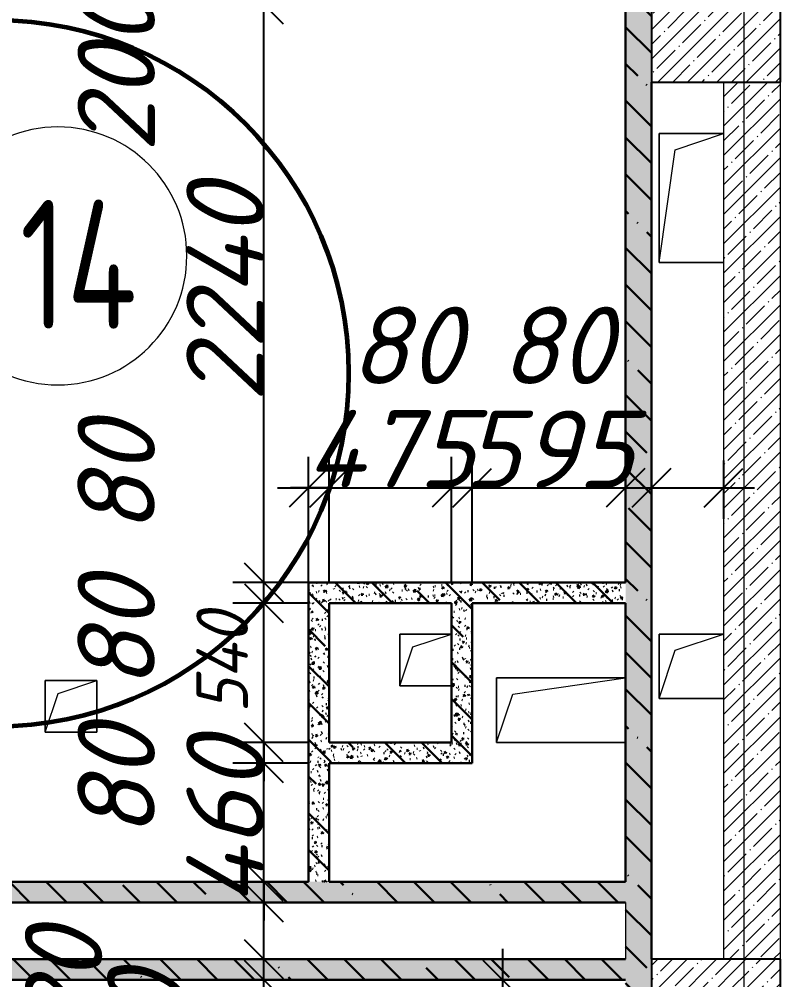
# Model space of a CAD drawing. Header units: millimetres. Extents: x 12986 to 523328, y -9759 to 30092.
# Drawn here: x 320846 to 323822, y 20354 to 24077 of the extents above; entities that cross this region are included whole.
import ezdxf

# ---------------------------------------------------------------- set-up
doc = ezdxf.new("R2010")
doc.units = ezdxf.units.MM
for name, color, linetype, lineweight in [('0) ПГП', 1, 'Continuous', 30), ('2) Расчет', 1, 'Continuous', 30), ('A-ANNO-DIMS', 7, 'Continuous', 9), ('A-AREA-IDEN', 7, 'Continuous', 9), ('A-FLOR', 7, 'Continuous', 9), ('A-GENM', 7, 'Continuous', 9), ('A-WALL-FNSH-4', 250, 'Continuous', 13), ('A-WALL-PATT-1', 7, 'Continuous', 5), ('S-COLS', 7, 'Continuous', 9), ('S-COLS-1', 7, 'Continuous', 5), ('S-COLS-2', 7, 'Continuous', 25), ('Оси-1', 7, 'Continuous', 20)]:
    doc.layers.add(name, color=color, linetype=linetype, lineweight=lineweight)
doc.layers.add('0)Допникки кружки', color=7, linetype='Continuous', plot=False)
doc.layers.add('A-WALL-3', color=7, linetype='Continuous', lineweight=5, true_color=0x000000)
doc.styles.add('ISOCPEUR_I_2', font='isocpeui.ttf', dxfattribs={"height": 300})
doc.styles.add('ISOCPEUR_I_3', font='isocpeui.ttf', dxfattribs={"width": 0.9, "height": 200})
doc.styles.add('СПДС', font='ГОСТ тип А.ttf', dxfattribs={"width": 0.9})
doc.dimstyles.new('ISO-2_0_0_9К_СРЕДНИЙ', dxfattribs={"dimscale": 304.8, "dimtxt": 199.196235, "dimasz": 0.492126, "dimexe": 0.393701, "dimexo": 0, "dimgap": 0, "dimtad": 1, "dimdec": 0, "dimzin": 0, "dimdsep": 46, "dimtxsty": 'ISOCPEUR_I_2', "dimblk1": 'OBLIQUE', "dimblk2": 'OBLIQUE', "dimsah": 1, "dimcen": 0.09, "dimdle": 0.393701, "dimazin": 0, "dimtfac": 1, "dimtdec": 4, "dimtix": 1, "dimtmove": 2, "dimatfit": 3, "dimfxl": 1, "dimtvp": 1, "dimtolj": 1, "dimtzin": 0, "dimarcsym": 2})
doc.dimstyles.new('ISO-2_0_0_9К_СРЕДНИЙ_1', dxfattribs={"dimscale": 304.8, "dimtxt": 199.196235, "dimasz": 0.492126, "dimexe": 0.393701, "dimexo": 0, "dimgap": 0, "dimtad": 1, "dimdec": 0, "dimzin": 0, "dimdsep": 46, "dimtxsty": 'ISOCPEUR_I_3', "dimblk1": 'OBLIQUE', "dimblk2": 'OBLIQUE', "dimsah": 1, "dimcen": 0.09, "dimdle": 0.393701, "dimazin": 0, "dimtfac": 1, "dimtdec": 4, "dimtix": 1, "dimtmove": 2, "dimatfit": 3, "dimfxl": 1, "dimtvp": 1, "dimtolj": 1, "dimtzin": 0, "dimarcsym": 2})
doc.dimstyles.new('ISO-2_0_0_9К_СРЕДНИЙ_2', dxfattribs={"dimscale": 304.8, "dimtxt": 199.196235, "dimasz": 0.492126, "dimexe": 0.393701, "dimexo": 0, "dimgap": 0, "dimtad": 1, "dimdec": 0, "dimzin": 0, "dimdsep": 46, "dimtxsty": 'ISOCPEUR_I_2', "dimblk1": 'OBLIQUE', "dimblk2": 'OBLIQUE', "dimsah": 1, "dimcen": 0.09, "dimdle": 0.393701, "dimazin": 0, "dimtfac": 1, "dimtdec": 4, "dimtix": 1, "dimtmove": 0, "dimatfit": 3, "dimfxl": 1, "dimtvp": 1, "dimtolj": 1, "dimtzin": 0, "dimarcsym": 2})
pattern_1 = [(50, (239096.85, -2765.93), (72.873764, -6.37607), [7.62, -83.82]), (355, (239096.85, -2765.93), (-14.09699, 76.422444), [6.096, -67.056]), (100.451, (239102.924, -2766.464), (58.776964, 70.04687), [6.476, -71.236]), (46.184, (239096.85, -2745.61), (108.43142, -16.81745), [11.43, -125.73]), (96.636, (239105.89, -2747.01), (94.961, 98.97089), [9.714, -106.854]), (351.184, (239096.85, -2745.61), (94.96227, 98.97018), [9.144, -100.584]), (21, (239107.01, -2750.69), (60.64565, -40.906537), [7.62, -83.82]), (326, (239107.01, -2750.69), (24.72083, 73.67493), [6.096, -67.056]), (71.451, (239112.065, -2754.1), (85.36689, 32.768737), [6.476, -71.236]), (37.5, (239096.85, -2765.933), (1.235525, 33.8224325), [3.353, -62.89, 3.353, -64.719, -67.31]), (37.5, (239096.85, -2765.933), (1.235525, 33.8224325), [-134.315, 3.353, -63.957]), (7.5, (239096.85, -2765.933), (26.728146, 40.07255), [3.353, -35.458, 3.353, -61.366, -25.654]), (7.5, (239096.85, -2765.933), (26.728146, 40.07255), [-103.53, 3.353, -22.301]), (327.5, (239074.194, -2765.933), (54.2363175, -2.292117), [3.353, -22.047, 3.353, -75.895, -105.156]), (327.5, (239074.194, -2765.933), (54.2363175, -2.292117), [-104.648, 3.353, -101.803]), (317.5, (239064.034, -2765.933), (59.25158, 10.17014), [3.353, -29.667, 3.353, -49.276, -74.676]), (317.5, (239064.034, -2765.933), (59.25158, 10.17014), [-85.649, 3.353, -71.323])]
pattern_2 = [(135, (239096.85, -2765.93), (-142.5612, -142.5612), []), (135, (239239.41, -2765.93), (-142.5612, -142.5612), [252.016, -50.403, 3.353, -47.05])]

# ---------------------------------------------------------------- blocks, each defined once
blk = doc.blocks.new('Колонна_Несущая_Прямоугольное сечение - 500х500-V14-АР1_1_Кладочный план 2 этажа')
at = {"layer": 'S-COLS-1'}
h = blk.add_hatch(dxfattribs=at)
h.set_pattern_fill('FP_19', color=256, style=0, pattern_type=2)
h.set_pattern_definition([(45, (-84450, -26850), (-57.02463, 57.02463), []), (45, (-84392.975, -26850), (-57.02463, 57.02463), [100.806, -20.161, 3.353, -16.808])])
h.paths.add_polyline_path([(-250, -250), (250, -250), (250, 250), (-250, 250), (-250, 23.2)], flags=0)
at = {"layer": 'S-COLS-2'}
for p, q in [((250, 250), (-250, 250)), ((-250, 250), (-250, -250)), ((250, -250), (250, 250)), ((-250, -250), (250, -250))]:
    blk.add_line(p, q, dxfattribs=at)
blk = doc.blocks.new('Колонна_Несущая_Прямоугольное сечение - 500х500-V15-АР1_1_Кладочный план 2 этажа')
at = {"layer": 'S-COLS-1'}
h = blk.add_hatch(dxfattribs=at)
h.set_pattern_fill('FP_20', color=256, style=0, pattern_type=2)
h.set_pattern_definition([(45, (-84450, -22950), (-57.02463, 57.02463), []), (45, (-84392.975, -22950), (-57.02463, 57.02463), [100.806, -20.161, 3.353, -16.808])])
h.paths.add_polyline_path([(-250, -250), (250, -250), (250, 250), (-250, 250)], flags=0)
at = {"layer": 'S-COLS-2'}
for p, q in [((250, 250), (-250, 250)), ((-250, 250), (-250, -250)), ((250, -250), (250, 250)), ((-250, -250), (250, -250))]:
    blk.add_line(p, q, dxfattribs=at)
blk = doc.blocks.new('AR_Отверстие прямоугольное _в плите_ - AR_Отверстие прямоугольное _в плите_-V68-АР1_1_Кладочный план 2 этажа')
at = {"layer": 'A-GENM'}
for p, q in [((125, 250), (-125, 250)), ((-125, 250), (-125, -250)), ((-62.5, 187.5), (125, 250)), ((-125, -250), (-62.5, 187.5)), ((-125, -250), (125, -250))]:
    blk.add_line(p, q, dxfattribs=at)
blk = doc.blocks.new('AR_Отверстие прямоугольное _в плите_ - AR_Отверстие прямоугольное _в плите_-V48-АР1_1_Кладочный план 2 этажа')
at = {"layer": 'A-GENM'}
for p, q in [((250, 125), (-250, 125)), ((-250, 125), (-250, -125)), ((-187.5, 62.5), (250, 125)), ((-250, -125), (-187.5, 62.5)), ((-250, -125), (250, -125))]:
    blk.add_line(p, q, dxfattribs=at)
blk = doc.blocks.new('AR_Отверстие прямоугольное _в плите_ - AR_Отверстие прямоугольное _в плите_-V64-АР1_1_Кладочный план 2 этажа')
at = {"layer": 'A-GENM'}
for p, q in [((100, 100), (-100, 100)), ((-100, 100), (-100, -100)), ((-50, 50), (100, 100)), ((-100, -100), (-50, 50)), ((-100, -100), (100, -100))]:
    blk.add_line(p, q, dxfattribs=at)
blk = doc.blocks.new('AR_Отверстие прямоугольное _в плите_ - AR_Отверстие прямоугольное _в плите_-V69-АР1_1_Кладочный план 2 этажа')
at = {"layer": 'A-GENM'}
for p, q in [((125, 125), (-125, 125)), ((-125, 125), (-125, -125)), ((-62.5, 62.5), (125, 125)), ((-125, -125), (-62.5, 62.5)), ((-125, -125), (125, -125))]:
    blk.add_line(p, q, dxfattribs=at)
blk = doc.blocks.new('AR_Отверстие прямоугольное _в плите_ - AR_Отверстие прямоугольное _в плите_-V57-АР1_1_Кладочный план 2 этажа')
at = {"layer": 'A-GENM'}
for p, q in [((100, 100), (-100, 100)), ((-100, 100), (-100, -100)), ((-50, 50), (100, 100)), ((100, -100), (100, 100)), ((-100, -100), (-50, 50)), ((-100, -100), (100, -100))]:
    blk.add_line(p, q, dxfattribs=at)
blk = doc.blocks.new('_Oblique')
at = {"color": 0, "linetype": 'ByBlock', "lineweight": -2}
blk.add_line((-0.5, -0.5), (0.5, 0.5), dxfattribs=at)
blk = doc.blocks.new('*D2346')
at = {"layer": 'A-ANNO-DIMS', "color": 0, "lineweight": -2, "transparency": 16777216}
for p, q in [((321793.8, 15914.1), (321793.8, 20474.1)), ((321687.8, 20354.1), (321913.8, 20354.1)), ((321687.8, 16034.1), (321913.8, 16034.1))]:
    blk.add_line(p, q, dxfattribs=at)
at = {"layer": 'Defpoints', "color": 0, "transparency": 16777216}
for p in [(321687.8, 20354.1), (321793.8, 20354.1), (321687.8, 16034.1)]:
    blk.add_point(p, dxfattribs=at)
at = {"layer": 'A-ANNO-DIMS', "color": 0, "lineweight": -2, "transparency": 16777216, "xscale": 150, "yscale": 150, "zscale": 150}
for p, rotation in [((321793.8, 20354.1), 90), ((321793.8, 16034.1), 270)]:
    blk.add_blockref('_Oblique', p, dxfattribs=dict(at, rotation=rotation))
at = {"layer": 'A-ANNO-DIMS', "color": 0, "transparency": 16777216, "insert": (321643.8, 18194.1), "char_height": 300, "width": 625.17, "attachment_point": 5, "rotation": 90, "style": 'ISOCPEUR_I_2'}
blk.add_mtext('\\A1;4320', dxfattribs=at)
blk = doc.blocks.new('*D2347')
at = {"layer": 'A-ANNO-DIMS', "color": 0, "lineweight": -2, "transparency": 16777216}
for p, q in [((321793.8, 20234.1), (321793.8, 20554.1)), ((321687.8, 20434.1), (321913.8, 20434.1)), ((321687.8, 20354.1), (321913.8, 20354.1))]:
    blk.add_line(p, q, dxfattribs=at)
at = {"layer": 'Defpoints', "color": 0, "transparency": 16777216}
for p in [(321687.8, 20434.1), (321793.8, 20434.1), (321687.8, 20354.1)]:
    blk.add_point(p, dxfattribs=at)
at = {"layer": 'A-ANNO-DIMS', "color": 0, "lineweight": -2, "transparency": 16777216, "xscale": 150, "yscale": 150, "zscale": 150}
for p, rotation in [((321793.8, 20434.1), 90), ((321793.8, 20354.1), 270)]:
    blk.add_blockref('_Oblique', p, dxfattribs=dict(at, rotation=rotation))
at = {"layer": 'A-ANNO-DIMS', "color": 0, "transparency": 16777216, "insert": (321185.9, 19951.1), "char_height": 300, "width": 303.391, "attachment_point": 1, "rotation": 90, "line_spacing_factor": 1.149209, "style": 'ISOCPEUR_I_2'}
blk.add_mtext('\\A1;80', dxfattribs=at)
blk = doc.blocks.new('*D2348')
at = {"layer": 'A-ANNO-DIMS', "color": 0, "lineweight": -2, "transparency": 16777216}
for p, q in [((321793.8, 20314.1), (321793.8, 20774.1)), ((321687.8, 20654.1), (321913.8, 20654.1)), ((321687.8, 20434.1), (321913.8, 20434.1))]:
    blk.add_line(p, q, dxfattribs=at)
at = {"layer": 'Defpoints', "color": 0, "transparency": 16777216}
for p in [(321687.8, 20654.1), (321793.8, 20654.1), (321687.8, 20434.1)]:
    blk.add_point(p, dxfattribs=at)
at = {"layer": 'A-ANNO-DIMS', "color": 0, "lineweight": -2, "transparency": 16777216, "xscale": 150, "yscale": 150, "zscale": 150}
for p, rotation in [((321793.8, 20654.1), 90), ((321793.8, 20434.1), 270)]:
    blk.add_blockref('_Oblique', p, dxfattribs=dict(at, rotation=rotation))
at = {"layer": 'A-ANNO-DIMS', "color": 0, "transparency": 16777216, "insert": (320867.4, 19933.2), "char_height": 300, "width": 455.087, "attachment_point": 1, "rotation": 90, "line_spacing_factor": 1.149209, "style": 'ISOCPEUR_I_2'}
blk.add_mtext('\\A1;220', dxfattribs=at)
blk = doc.blocks.new('*D2349')
at = {"layer": 'A-ANNO-DIMS', "color": 0, "lineweight": -2, "transparency": 16777216}
for p, q in [((321793.8, 20534.1), (321793.8, 20854.1)), ((321687.8, 20734.1), (321913.8, 20734.1)), ((321687.8, 20654.1), (321913.8, 20654.1))]:
    blk.add_line(p, q, dxfattribs=at)
at = {"layer": 'Defpoints', "color": 0, "transparency": 16777216}
for p in [(321687.8, 20734.1), (321793.8, 20734.1), (321687.8, 20654.1)]:
    blk.add_point(p, dxfattribs=at)
at = {"layer": 'A-ANNO-DIMS', "color": 0, "lineweight": -2, "transparency": 16777216, "xscale": 150, "yscale": 150, "zscale": 150}
for p, rotation in [((321793.8, 20734.1), 90), ((321793.8, 20654.1), 270)]:
    blk.add_blockref('_Oblique', p, dxfattribs=dict(at, rotation=rotation))
at = {"layer": 'A-ANNO-DIMS', "color": 0, "transparency": 16777216, "insert": (321071.7, 20903.6), "char_height": 300, "width": 303.391, "attachment_point": 1, "rotation": 90, "line_spacing_factor": 1.149209, "style": 'ISOCPEUR_I_2'}
blk.add_mtext('\\A1;80', dxfattribs=at)
blk = doc.blocks.new('*D2350')
at = {"layer": 'A-ANNO-DIMS', "color": 0, "lineweight": -2, "transparency": 16777216}
for p, q in [((321793.8, 21194.1), (321793.8, 21344.1)), ((321965.7, 21194.1), (321673.8, 21194.1)), ((321793.8, 20734.1), (321793.8, 21194.1)), ((321687.8, 20734.1), (321913.8, 20734.1)), ((321793.8, 20734.1), (321793.8, 20584.1))]:
    blk.add_line(p, q, dxfattribs=at)
at = {"layer": 'Defpoints', "color": 0, "transparency": 16777216}
for p in [(321793.8, 21194.1), (321965.7, 21194.1), (321687.8, 20734.1)]:
    blk.add_point(p, dxfattribs=at)
at = {"layer": 'A-ANNO-DIMS', "color": 0, "lineweight": -2, "transparency": 16777216, "xscale": 150, "yscale": 150, "zscale": 150}
for p, rotation in [((321793.8, 21194.1), 270), ((321793.8, 20734.1), 90)]:
    blk.add_blockref('_Oblique', p, dxfattribs=dict(at, rotation=rotation))
at = {"layer": 'A-ANNO-DIMS', "color": 0, "transparency": 16777216, "insert": (321643.8, 20964.1), "char_height": 300, "width": 473.474, "attachment_point": 5, "rotation": 90, "style": 'ISOCPEUR_I_2'}
blk.add_mtext('\\A1;460', dxfattribs=at)
blk = doc.blocks.new('*D2351')
at = {"layer": 'A-ANNO-DIMS', "color": 0, "lineweight": -2, "transparency": 16777216}
for p, q in [((321793.8, 21074.1), (321793.8, 21394.1)), ((321963.8, 21274.1), (321673.8, 21274.1)), ((321963.8, 21194.1), (321673.8, 21194.1))]:
    blk.add_line(p, q, dxfattribs=at)
at = {"layer": 'Defpoints', "color": 0, "transparency": 16777216}
for p in [(321793.8, 21274.1), (321963.8, 21274.1), (321963.8, 21194.1)]:
    blk.add_point(p, dxfattribs=at)
at = {"layer": 'A-ANNO-DIMS', "color": 0, "lineweight": -2, "transparency": 16777216, "xscale": 150, "yscale": 150, "zscale": 150}
for p, rotation in [((321793.8, 21274.1), 90), ((321793.8, 21194.1), 270)]:
    blk.add_blockref('_Oblique', p, dxfattribs=dict(at, rotation=rotation))
at = {"layer": 'A-ANNO-DIMS', "color": 0, "transparency": 16777216, "insert": (321071.7, 21478.9), "char_height": 300, "width": 303.391, "attachment_point": 1, "rotation": 90, "line_spacing_factor": 1.149209, "style": 'ISOCPEUR_I_2'}
blk.add_mtext('\\A1;80', dxfattribs=at)
blk = doc.blocks.new('*D2352')
at = {"layer": 'A-ANNO-DIMS', "color": 0, "lineweight": -2, "transparency": 16777216}
for p, q in [((321793.8, 21814.1), (321793.8, 21964.1)), ((321966.9, 21814.1), (321673.8, 21814.1)), ((321793.8, 21274.1), (321793.8, 21814.1)), ((321963.8, 21274.1), (321673.8, 21274.1)), ((321793.8, 21274.1), (321793.8, 21124.1))]:
    blk.add_line(p, q, dxfattribs=at)
at = {"layer": 'Defpoints', "color": 0, "transparency": 16777216}
for p in [(321793.8, 21814.1), (321966.9, 21814.1), (321963.8, 21274.1)]:
    blk.add_point(p, dxfattribs=at)
at = {"layer": 'A-ANNO-DIMS', "color": 0, "lineweight": -2, "transparency": 16777216, "xscale": 150, "yscale": 150, "zscale": 150}
for p, rotation in [((321793.8, 21814.1), 270), ((321793.8, 21274.1), 90)]:
    blk.add_blockref('_Oblique', p, dxfattribs=dict(at, rotation=rotation))
at = {"layer": 'A-ANNO-DIMS', "color": 0, "transparency": 16777216, "insert": (321532.5, 21388.3), "char_height": 200, "width": 473.474, "attachment_point": 1, "rotation": 90, "line_spacing_factor": 1.149209, "style": 'ISOCPEUR_I_3'}
blk.add_mtext('\\A1;540', dxfattribs=at)
blk = doc.blocks.new('*D2353')
at = {"layer": 'A-ANNO-DIMS', "color": 0, "lineweight": -2, "transparency": 16777216}
for p, q in [((321793.8, 21694.1), (321793.8, 22014.1)), ((321966.9, 21894.1), (321673.8, 21894.1)), ((321966.9, 21814.1), (321673.8, 21814.1))]:
    blk.add_line(p, q, dxfattribs=at)
at = {"layer": 'Defpoints', "color": 0, "transparency": 16777216}
for p in [(321793.8, 21894.1), (321966.9, 21894.1), (321966.9, 21814.1)]:
    blk.add_point(p, dxfattribs=at)
at = {"layer": 'A-ANNO-DIMS', "color": 0, "lineweight": -2, "transparency": 16777216, "xscale": 150, "yscale": 150, "zscale": 150}
for p, rotation in [((321793.8, 21894.1), 90), ((321793.8, 21814.1), 270)]:
    blk.add_blockref('_Oblique', p, dxfattribs=dict(at, rotation=rotation))
at = {"layer": 'A-ANNO-DIMS', "color": 0, "transparency": 16777216, "insert": (321071.7, 22081.3), "char_height": 300, "width": 303.391, "attachment_point": 1, "rotation": 90, "line_spacing_factor": 1.149209, "style": 'ISOCPEUR_I_2'}
blk.add_mtext('\\A1;80', dxfattribs=at)
blk = doc.blocks.new('*D2354')
at = {"layer": 'A-ANNO-DIMS', "color": 0, "lineweight": -2, "transparency": 16777216}
for p, q in [((321793.8, 21774.1), (321793.8, 24254.1)), ((321687.8, 24134.1), (321913.8, 24134.1)), ((321966.9, 21894.1), (321673.8, 21894.1))]:
    blk.add_line(p, q, dxfattribs=at)
at = {"layer": 'Defpoints', "color": 0, "transparency": 16777216}
for p in [(321687.8, 24134.1), (321793.8, 24134.1), (321966.9, 21894.1)]:
    blk.add_point(p, dxfattribs=at)
at = {"layer": 'A-ANNO-DIMS', "color": 0, "lineweight": -2, "transparency": 16777216, "xscale": 150, "yscale": 150, "zscale": 150}
for p, rotation in [((321793.8, 24134.1), 90), ((321793.8, 21894.1), 270)]:
    blk.add_blockref('_Oblique', p, dxfattribs=dict(at, rotation=rotation))
at = {"layer": 'A-ANNO-DIMS', "color": 0, "transparency": 16777216, "insert": (321643.8, 23014.1), "char_height": 300, "width": 625.17, "attachment_point": 5, "rotation": 90, "style": 'ISOCPEUR_I_2'}
blk.add_mtext('\\A1;2240', dxfattribs=at)
blk = doc.blocks.new('*D2355')
at = {"layer": 'A-ANNO-DIMS', "color": 0, "lineweight": -2, "transparency": 16777216}
for p, q in [((321793.8, 24014.1), (321793.8, 24454.1)), ((321687.8, 24334.1), (321913.8, 24334.1)), ((321687.8, 24134.1), (321913.8, 24134.1))]:
    blk.add_line(p, q, dxfattribs=at)
at = {"layer": 'Defpoints', "color": 0, "transparency": 16777216}
for p in [(321687.8, 24334.1), (321793.8, 24334.1), (321687.8, 24134.1)]:
    blk.add_point(p, dxfattribs=at)
at = {"layer": 'A-ANNO-DIMS', "color": 0, "lineweight": -2, "transparency": 16777216, "xscale": 150, "yscale": 150, "zscale": 150}
for p, rotation in [((321793.8, 24334.1), 90), ((321793.8, 24134.1), 270)]:
    blk.add_blockref('_Oblique', p, dxfattribs=dict(at, rotation=rotation))
at = {"layer": 'A-ANNO-DIMS', "color": 0, "transparency": 16777216, "insert": (321071.7, 23560.6), "char_height": 300, "width": 455.087, "attachment_point": 1, "rotation": 90, "line_spacing_factor": 1.149209, "style": 'ISOCPEUR_I_2'}
blk.add_mtext('\\A1;200', dxfattribs=at)
blk = doc.blocks.new('*D2356')
at = {"layer": 'A-ANNO-DIMS', "color": 0, "lineweight": -2, "transparency": 16777216}
for p, q in [((321966.9, 21896.1), (321966.9, 22380.6)), ((322046.9, 21896.1), (322046.9, 22380.6)), ((321846.9, 22260.6), (322166.9, 22260.6))]:
    blk.add_line(p, q, dxfattribs=at)
at = {"layer": 'Defpoints', "color": 0, "transparency": 16777216}
for p in [(322046.9, 22260.6), (321966.9, 21896.1), (322046.9, 21896.1)]:
    blk.add_point(p, dxfattribs=at)
at = {"layer": 'A-ANNO-DIMS', "color": 0, "lineweight": -2, "transparency": 16777216, "xscale": 150, "yscale": 150, "zscale": 150, "rotation": 180}
blk.add_blockref('_Oblique', (321966.9, 22260.6), dxfattribs=at)
at = {"layer": 'A-ANNO-DIMS', "color": 0, "lineweight": -2, "transparency": 16777216, "xscale": 150, "yscale": 150, "zscale": 150}
blk.add_blockref('_Oblique', (322046.9, 22260.6), dxfattribs=at)
at = {"layer": 'A-ANNO-DIMS', "color": 0, "transparency": 16777216, "insert": (322126.7, 22963.1), "char_height": 300, "width": 303.391, "attachment_point": 1, "line_spacing_factor": 1.149209, "style": 'ISOCPEUR_I_2'}
blk.add_mtext('\\A1;80', dxfattribs=at)
blk = doc.blocks.new('*D2357')
at = {"layer": 'A-ANNO-DIMS', "color": 0, "lineweight": -2, "transparency": 16777216}
for p, q in [((322046.9, 21896.1), (322046.9, 22380.6)), ((322521.9, 21896.1), (322521.9, 22380.6)), ((322046.9, 22260.6), (321896.9, 22260.6)), ((322046.9, 22260.6), (322521.9, 22260.6)), ((322521.9, 22260.6), (322671.9, 22260.6))]:
    blk.add_line(p, q, dxfattribs=at)
at = {"layer": 'Defpoints', "color": 0, "transparency": 16777216}
for p in [(322521.9, 22260.6), (322046.9, 21896.1), (322521.9, 21896.1)]:
    blk.add_point(p, dxfattribs=at)
at = {"layer": 'A-ANNO-DIMS', "color": 0, "lineweight": -2, "transparency": 16777216, "xscale": 150, "yscale": 150, "zscale": 150}
blk.add_blockref('_Oblique', (322046.9, 22260.6), dxfattribs=at)
at = {"layer": 'A-ANNO-DIMS', "color": 0, "lineweight": -2, "transparency": 16777216, "xscale": 150, "yscale": 150, "zscale": 150, "rotation": 180}
blk.add_blockref('_Oblique', (322521.9, 22260.6), dxfattribs=at)
at = {"layer": 'A-ANNO-DIMS', "color": 0, "transparency": 16777216, "insert": (322284.4, 22412.5), "char_height": 300, "width": 473.474, "attachment_point": 5, "style": 'ISOCPEUR_I_2'}
blk.add_mtext('\\A1;475', dxfattribs=at)
blk = doc.blocks.new('*D2358')
at = {"layer": 'A-ANNO-DIMS', "color": 0, "lineweight": -2, "transparency": 16777216}
for p, q in [((322521.9, 21896.1), (322521.9, 22380.6)), ((322601.9, 21896.1), (322601.9, 22380.6)), ((322401.9, 22260.6), (322721.9, 22260.6))]:
    blk.add_line(p, q, dxfattribs=at)
at = {"layer": 'Defpoints', "color": 0, "transparency": 16777216}
for p in [(322601.9, 22260.6), (322521.9, 21896.1), (322601.9, 21896.1)]:
    blk.add_point(p, dxfattribs=at)
at = {"layer": 'A-ANNO-DIMS', "color": 0, "lineweight": -2, "transparency": 16777216, "xscale": 150, "yscale": 150, "zscale": 150, "rotation": 180}
blk.add_blockref('_Oblique', (322521.9, 22260.6), dxfattribs=at)
at = {"layer": 'A-ANNO-DIMS', "color": 0, "lineweight": -2, "transparency": 16777216, "xscale": 150, "yscale": 150, "zscale": 150}
blk.add_blockref('_Oblique', (322601.9, 22260.6), dxfattribs=at)
at = {"layer": 'A-ANNO-DIMS', "color": 0, "transparency": 16777216, "insert": (322711.3, 22963.1), "char_height": 300, "width": 303.391, "attachment_point": 1, "line_spacing_factor": 1.149209, "style": 'ISOCPEUR_I_2'}
blk.add_mtext('\\A1;80', dxfattribs=at)
blk = doc.blocks.new('*D2359')
at = {"layer": 'A-ANNO-DIMS', "color": 0, "lineweight": -2, "transparency": 16777216}
for p, q in [((322601.9, 21896.1), (322601.9, 22380.6)), ((323196.9, 22366.7), (323196.9, 22140.6)), ((322601.9, 22260.6), (322451.9, 22260.6)), ((322601.9, 22260.6), (323196.9, 22260.6)), ((323196.9, 22260.6), (323346.9, 22260.6))]:
    blk.add_line(p, q, dxfattribs=at)
at = {"layer": 'Defpoints', "color": 0, "transparency": 16777216}
for p in [(323196.9, 22366.7), (323196.9, 22260.6), (322601.9, 21896.1)]:
    blk.add_point(p, dxfattribs=at)
at = {"layer": 'A-ANNO-DIMS', "color": 0, "lineweight": -2, "transparency": 16777216, "xscale": 150, "yscale": 150, "zscale": 150}
blk.add_blockref('_Oblique', (322601.9, 22260.6), dxfattribs=at)
at = {"layer": 'A-ANNO-DIMS', "color": 0, "lineweight": -2, "transparency": 16777216, "xscale": 150, "yscale": 150, "zscale": 150, "rotation": 180}
blk.add_blockref('_Oblique', (323196.9, 22260.6), dxfattribs=at)
at = {"layer": 'A-ANNO-DIMS', "color": 0, "transparency": 16777216, "insert": (322899.4, 22410.6), "char_height": 300, "width": 455.087, "attachment_point": 5, "style": 'ISOCPEUR_I_2'}
blk.add_mtext('\\A1;595', dxfattribs=at)
blk = doc.blocks.new('*D2360')
at = {"layer": 'A-ANNO-DIMS', "color": 0, "lineweight": -2, "transparency": 16777216}
for p, q in [((323196.9, 22366.7), (323196.9, 22140.6)), ((323296.9, 22366.7), (323296.9, 22140.6)), ((323076.9, 22260.6), (323416.9, 22260.6))]:
    blk.add_line(p, q, dxfattribs=at)
at = {"layer": 'Defpoints', "color": 0, "transparency": 16777216}
for p in [(323196.9, 22366.7), (323296.9, 22366.7), (323296.9, 22260.6)]:
    blk.add_point(p, dxfattribs=at)
at = {"layer": 'A-ANNO-DIMS', "color": 0, "lineweight": -2, "transparency": 16777216, "xscale": 150, "yscale": 150, "zscale": 150, "rotation": 180}
blk.add_blockref('_Oblique', (323196.9, 22260.6), dxfattribs=at)
at = {"layer": 'A-ANNO-DIMS', "color": 0, "lineweight": -2, "transparency": 16777216, "xscale": 150, "yscale": 150, "zscale": 150}
blk.add_blockref('_Oblique', (323296.9, 22260.6), dxfattribs=at)
at = {"layer": 'A-ANNO-DIMS', "color": 0, "transparency": 16777216, "insert": (324480.4, 23380), "char_height": 300, "width": 409.118, "attachment_point": 1, "line_spacing_factor": 1.149209, "style": 'ISOCPEUR_I_2'}
blk.add_mtext('\\A1;100', dxfattribs=at)
blk = doc.blocks.new('*D2361')
at = {"layer": 'A-ANNO-DIMS', "color": 0, "lineweight": -2, "transparency": 16777216}
for p, q in [((323296.9, 22366.7), (323296.9, 22140.6)), ((323576.9, 22366.7), (323576.9, 22140.6)), ((323176.9, 22260.6), (323696.9, 22260.6))]:
    blk.add_line(p, q, dxfattribs=at)
at = {"layer": 'Defpoints', "color": 0, "transparency": 16777216}
for p in [(323296.9, 22366.7), (323576.9, 22366.7), (323576.9, 22260.6)]:
    blk.add_point(p, dxfattribs=at)
at = {"layer": 'A-ANNO-DIMS', "color": 0, "lineweight": -2, "transparency": 16777216, "xscale": 150, "yscale": 150, "zscale": 150, "rotation": 180}
blk.add_blockref('_Oblique', (323296.9, 22260.6), dxfattribs=at)
at = {"layer": 'A-ANNO-DIMS', "color": 0, "lineweight": -2, "transparency": 16777216, "xscale": 150, "yscale": 150, "zscale": 150}
blk.add_blockref('_Oblique', (323576.9, 22260.6), dxfattribs=at)
at = {"layer": 'A-ANNO-DIMS', "color": 0, "transparency": 16777216, "insert": (324425.9, 23008.2), "char_height": 300, "width": 455.087, "attachment_point": 1, "line_spacing_factor": 1.149209, "style": 'ISOCPEUR_I_2'}
blk.add_mtext('\\A1;280', dxfattribs=at)
blk = doc.blocks.new('*D2506')
at = {"layer": 'A-ANNO-DIMS', "color": 0, "lineweight": -2, "transparency": 16777216}
for p, q in [((322719.6, 20474.1), (322719.6, 17504.1)), ((322825.7, 20354.1), (322599.6, 20354.1)), ((322825.7, 17624.1), (322599.6, 17624.1))]:
    blk.add_line(p, q, dxfattribs=at)
at = {"layer": 'Defpoints', "color": 0, "transparency": 16777216}
for p in [(322825.7, 20354.1), (322719.6, 17624.1), (322825.7, 17624.1)]:
    blk.add_point(p, dxfattribs=at)
at = {"layer": 'A-ANNO-DIMS', "color": 0, "lineweight": -2, "transparency": 16777216, "xscale": 150, "yscale": 150, "zscale": 150}
for p, rotation in [((322719.6, 20354.1), 90), ((322719.6, 17624.1), 270)]:
    blk.add_blockref('_Oblique', p, dxfattribs=dict(at, rotation=rotation))
at = {"layer": 'A-ANNO-DIMS', "color": 0, "transparency": 16777216, "insert": (322567.7, 18989.1), "char_height": 300, "width": 606.782, "attachment_point": 5, "rotation": 90, "style": 'ISOCPEUR_I_2'}
blk.add_mtext('\\A1;2730', dxfattribs=at)
blk = doc.blocks.new('Марка_Помещения - Номер-25198446-Объем проектирования 2 этажа')
at = {"layer": 'A-AREA-IDEN'}
for start, end in [(360, 180), (180, 360)]:
    blk.add_arc((0, 0), 2.5, start, end, dxfattribs=at)

msp = doc.modelspace()

# ---------------------------------------------------------------- hatches: boundary and pattern name
at = {"layer": '0) ПГП'}
h = msp.add_hatch(dxfattribs=at)
h.set_pattern_fill('FP_25', color=256, style=0, pattern_type=2)
h.set_pattern_definition(pattern_1)
h.paths.add_polyline_path([(323296.85077, 16034.06731), (323296.85077, 24134.06718), (323196.85077, 24134.06718), (323196.85077, 16034.06731), (323271.85081, 16034.06731)], flags=0)
h = msp.add_hatch(dxfattribs=at)
h.set_pattern_fill('FP_26', color=256, style=0, pattern_type=2)
h.set_pattern_definition(pattern_2)
h.paths.add_polyline_path([(323296.85077, 16034.06731), (323296.85077, 24134.06718), (323196.85077, 24134.06718), (323196.85077, 16034.06731), (323271.85081, 16034.06731)], flags=0)
h = msp.add_hatch(dxfattribs=at)
h.set_pattern_fill('FP_25', color=256, style=0, pattern_type=2)
h.set_pattern_definition(pattern_1)
h.paths.add_polyline_path([(321966.85077, 21814.06704), (323196.85077, 21814.06704), (323196.85077, 21894.06704), (321966.85077, 21894.06704)], flags=0)
h = msp.add_hatch(dxfattribs=at)
h.set_pattern_fill('FP_26', color=256, style=0, pattern_type=2)
h.set_pattern_definition(pattern_2)
h.paths.add_polyline_path([(321966.85077, 21814.06704), (323196.85077, 21814.06704), (323196.85077, 21894.06704), (321966.85077, 21894.06704)], flags=0)
h = msp.add_hatch(dxfattribs=at)
h.set_pattern_fill('FP_25', color=256, style=0, pattern_type=2)
h.set_pattern_definition(pattern_1)
h.paths.add_polyline_path([(322046.85077, 20734.06717), (322046.85077, 21814.06704), (321966.85077, 21814.06704), (321966.85077, 20734.06717)], flags=0)
h = msp.add_hatch(dxfattribs=at)
h.set_pattern_fill('FP_26', color=256, style=0, pattern_type=2)
h.set_pattern_definition(pattern_2)
h.paths.add_polyline_path([(322046.85077, 20734.06717), (322046.85077, 21814.06704), (321966.85077, 21814.06704), (321966.85077, 20734.06717)], flags=0)
h = msp.add_hatch(dxfattribs=at)
h.set_pattern_fill('FP_25', color=256, style=0, pattern_type=2)
h.set_pattern_definition(pattern_1)
h.paths.add_polyline_path([(322521.94944, 21274.06711), (322601.94944, 21274.06711), (322601.94944, 21814.06704), (322521.94944, 21814.06704)], flags=0)
h = msp.add_hatch(dxfattribs=at)
h.set_pattern_fill('FP_26', color=256, style=0, pattern_type=2)
h.set_pattern_definition(pattern_2)
h.paths.add_polyline_path([(322521.94944, 21274.06711), (322601.94944, 21274.06711), (322601.94944, 21814.06704), (322521.94944, 21814.06704)], flags=0)
h = msp.add_hatch(dxfattribs=at)
h.set_pattern_fill('FP_25', color=256, style=0, pattern_type=2)
h.set_pattern_definition(pattern_1)
h.paths.add_polyline_path([(322601.94944, 21194.06711), (322601.94944, 21274.06711), (322046.85077, 21274.06711), (322046.85077, 21194.06711)], flags=0)
h = msp.add_hatch(dxfattribs=at)
h.set_pattern_fill('FP_26', color=256, style=0, pattern_type=2)
h.set_pattern_definition(pattern_2)
h.paths.add_polyline_path([(322601.94944, 21194.06711), (322601.94944, 21274.06711), (322046.85077, 21274.06711), (322046.85077, 21194.06711)], flags=0)
h = msp.add_hatch(dxfattribs=at)
h.set_pattern_fill('FP_25', color=256, style=0, pattern_type=2)
h.set_pattern_definition(pattern_1)
h.paths.add_polyline_path([(320246.85077, 20654.06717), (323196.85077, 20654.06717), (323196.85077, 20734.06717), (320246.85077, 20734.06717)], flags=0)
h = msp.add_hatch(dxfattribs=at)
h.set_pattern_fill('FP_26', color=256, style=0, pattern_type=2)
h.set_pattern_definition(pattern_2)
h.paths.add_polyline_path([(320246.85077, 20654.06717), (323196.85077, 20654.06717), (323196.85077, 20734.06717), (320246.85077, 20734.06717)], flags=0)
h = msp.add_hatch(dxfattribs=at)
h.set_pattern_fill('FP_25', color=256, style=0, pattern_type=2)
h.set_pattern_definition(pattern_1)
h.paths.add_polyline_path([(323196.85077, 20354.06718), (323196.85077, 20434.06718), (320246.85077, 20434.06718), (320246.85077, 20354.06718), (321739.58519, 20354.06718)], flags=0)
h = msp.add_hatch(dxfattribs=at)
h.set_pattern_fill('FP_26', color=256, style=0, pattern_type=2)
h.set_pattern_definition(pattern_2)
h.paths.add_polyline_path([(323196.85077, 20354.06718), (323196.85077, 20434.06718), (320246.85077, 20434.06718), (320246.85077, 20354.06718), (321739.58519, 20354.06718)], flags=0)
at = {"layer": 'A-WALL-PATT-1'}
h = msp.add_hatch(dxfattribs=at)
h.set_pattern_fill('FP_7', color=256, style=0, pattern_type=2)
h.set_pattern_definition([(45, (239096.85, -2765.93), (-57.02463, 57.02463), []), (45, (239153.876, -2765.93), (-57.02463, 57.02463), [100.806, -20.161, 3.353, -16.808])])
h.paths.add_polyline_path([(323796.85081, 20434.06737), (323796.85081, 23834.06718), (323576.85081, 23834.06718), (323576.85081, 20434.06737)], flags=0)

# ---------------------------------------------------------------- linework, layer by layer
at = {"layer": '0) ПГП'}
for p, q in [((323296.85077, 20434.06737), (323296.85077, 23834.06718)), ((322046.85077, 21814.06704), (322521.94944, 21814.06704)), ((322046.85077, 21274.06711), (322046.85077, 21814.06704)), ((322521.94944, 21814.06704), (322521.94944, 21274.06711)), ((322601.94944, 21814.06704), (323196.85077, 21814.06704)), ((322046.85077, 20734.06717), (322046.85077, 21194.06711)), ((322046.85077, 21194.06711), (322601.94944, 21194.06711)), ((321966.85077, 20734.06717), (320246.85077, 20734.06717)), ((323196.85077, 20734.06717), (322046.85077, 20734.06717)), ((320246.85077, 20354.06718), (323196.85077, 20354.06718))]:
    msp.add_line(p, q, dxfattribs=at)
at = {"layer": '0)Допникки кружки', "color": 6, "lineweight": 60}
msp.add_circle((320753.48707, 22704.62621), 1369.38563, dxfattribs=at)
at = {"layer": '2) Расчет'}
for p, q in [((323196.85077, 24134.06718), (323196.85077, 21894.06704)), ((323196.85077, 21894.06704), (321966.85077, 21894.06704)), ((321966.85077, 21894.06704), (321966.85077, 20734.06717)), ((322601.94944, 21194.06711), (322601.94944, 21814.06704)), ((323196.85077, 21814.06704), (323196.85077, 20734.06717)), ((322521.94944, 21274.06711), (322046.85077, 21274.06711)), ((320246.85077, 20654.06717), (323196.85077, 20654.06717)), ((323196.85077, 20434.06718), (320166.85077, 20434.06718))]:
    msp.add_line(p, q, dxfattribs=at)
at = {"layer": 'A-FLOR'}
for p, q in [((323326.85083, 23634.06718), (323576.85081, 23634.06718)), ((323326.85083, 23134.06718), (323326.85083, 23634.06718)), ((323576.85081, 23134.06718), (323326.85083, 23134.06718)), ((322321.94944, 21694.06704), (322521.94944, 21694.06704)), ((322321.94944, 21494.06704), (322321.94944, 21694.06704)), ((323326.85081, 21694.06722), (323576.85081, 21694.06722)), ((323326.85081, 21444.06722), (323326.85081, 21694.06722)), ((322696.85077, 21524.06735), (323196.85077, 21524.06735)), ((322696.85077, 21274.06735), (322696.85077, 21524.06735)), ((320946.85077, 21514.06711), (321146.85077, 21514.06711)), ((320946.85077, 21314.06711), (320946.85077, 21514.06711)), ((321146.85077, 21514.06711), (321146.85077, 21314.06711)), ((322521.94944, 21494.06704), (322321.94944, 21494.06704)), ((323576.85081, 21444.06722), (323326.85081, 21444.06722)), ((321146.85077, 21314.06711), (320946.85077, 21314.06711)), ((323196.85077, 21274.06735), (322696.85077, 21274.06735))]:
    msp.add_line(p, q, dxfattribs=at)
at = {"layer": 'A-WALL-3'}
for p, q in [((323576.85081, 23834.06718), (323576.85081, 20434.06737)), ((323796.85081, 20434.06737), (323796.85081, 23834.06718))]:
    msp.add_line(p, q, dxfattribs=at)
at = {"layer": 'A-WALL-FNSH-4'}
msp.add_line((323196.85077, 20654.06717), (323196.85077, 20434.06718), dxfattribs=at)
at = {"layer": 'Оси-1'}
msp.add_line((323656.85078, -6915.9327), (323656.85078, 25871.01046), dxfattribs=at)

# ---------------------------------------------------------------- block references
at = {"layer": 'A-AREA-IDEN', "xscale": 199.9999999999999, "yscale": 199.9999999999999, "zscale": 199.9999999999999}
msp.add_blockref('Марка_Помещения - Номер-25198446-Объем проектирования 2 этажа', (320995.50332, 23159.90969), dxfattribs=at)
at = {"layer": 'A-GENM'}
for name, p in [('AR_Отверстие прямоугольное _в плите_ - AR_Отверстие прямоугольное _в плите_-V68-АР1_1_Кладочный план 2 этажа', (323451.85083, 23384.06718)), ('AR_Отверстие прямоугольное _в плите_ - AR_Отверстие прямоугольное _в плите_-V64-АР1_1_Кладочный план 2 этажа', (322421.94944, 21594.06704)), ('AR_Отверстие прямоугольное _в плите_ - AR_Отверстие прямоугольное _в плите_-V69-АР1_1_Кладочный план 2 этажа', (323451.85081, 21569.06722)), ('AR_Отверстие прямоугольное _в плите_ - AR_Отверстие прямоугольное _в плите_-V48-АР1_1_Кладочный план 2 этажа', (322946.85077, 21399.06735)), ('AR_Отверстие прямоугольное _в плите_ - AR_Отверстие прямоугольное _в плите_-V57-АР1_1_Кладочный план 2 этажа', (321046.85077, 21414.06711))]:
    msp.add_blockref(name, p, dxfattribs=at)
at = {"layer": 'S-COLS'}
for name, p in [('Колонна_Несущая_Прямоугольное сечение - 500х500-V14-АР1_1_Кладочный план 2 этажа', (323546.85081, 24084.06718)), ('Колонна_Несущая_Прямоугольное сечение - 500х500-V15-АР1_1_Кладочный план 2 этажа', (323546.85081, 20184.06737))]:
    msp.add_blockref(name, p, dxfattribs=at)

# ---------------------------------------------------------------- texts
at = {"layer": 'A-AREA-IDEN', "insert": (320493.73702, 23377.0283), "char_height": 500, "width": 1255.442625, "attachment_point": 1, "style": 'СПДС'}
msp.add_mtext('2.14', dxfattribs=at)

# ---------------------------------------------------------------- dimensions: what is measured, and where the dimension line sits
at = {"layer": 'A-ANNO-DIMS'}
for base, p1, p2, dimstyle, override, picture, middle in [((321793.81631, 24334.06718), (321687.75029, 24134.06718), (321687.75029, 24334.06718), 'ISO-2_0_0_9К_СРЕДНИЙ', {"dimpost": '<>', "dimfxl": 200}, '*D2355', (321271.72805, 23788.14323)), ((321793.81631, 21894.06704), (321966.85077, 21814.06704), (321966.85077, 21894.06704), 'ISO-2_0_0_9К_СРЕДНИЙ', {"dimpost": '<>', "dimfxl": 80}, '*D2353', (321271.72805, 22233.0346)), ((321793.81631, 21274.06711), (321963.80277, 21194.06711), (321963.80277, 21274.06711), 'ISO-2_0_0_9К_СРЕДНИЙ', {"dimpost": '<>', "dimfxl": 80}, '*D2351', (321271.72805, 21630.56444)), ((321793.81631, 21814.06704), (321963.80277, 21274.06711), (321966.85077, 21814.06704), 'ISO-2_0_0_9К_СРЕДНИЙ_1', {"dimpost": '<>', "dimfxl": 540.008537}, '*D2352', (321665.85849, 21624.99459)), ((321793.81631, 20734.06717), (321687.75029, 20654.06717), (321687.75029, 20734.06717), 'ISO-2_0_0_9К_СРЕДНИЙ', {"dimpost": '<>', "dimfxl": 80}, '*D2349', (321271.72805, 21055.27596)), ((321793.81631, 20654.06717), (321687.75029, 20434.06718), (321687.75029, 20654.06717), 'ISO-2_0_0_9К_СРЕДНИЙ', {"dimpost": '<>', "dimfxl": 219.999995}, '*D2348', (321067.43817, 20160.76257)), ((321793.81631, 20434.06718), (321687.75029, 20354.06718), (321687.75029, 20434.06718), 'ISO-2_0_0_9К_СРЕДНИЙ', {"dimpost": '<>', "dimfxl": 80}, '*D2347', (321385.9465, 20102.78227))]:
    dim = msp.add_linear_dim(base=base, p1=p1, p2=p2, angle=90, dimstyle=dimstyle, override=override, dxfattribs=at)
    dim.commit()
    dim.dimension.update_dxf_attribs({"geometry": picture, "text_midpoint": middle, "dimtype": 160, "text_rotation": 90})
for base, p1, p2, override, picture, middle in [((321793.81631, 24134.06718), (321966.85077, 21894.06704), (321687.75029, 24134.06718), {"dimpost": '<>', "dimfxl": 2257.320909}, '*D2354', (321643.81631, 23014.06711)), ((321793.81631, 21194.06711), (321687.75029, 20734.06717), (321965.7479, 21194.06711), {"dimpost": '<>', "dimfxl": 537.478009}, '*D2350', (321643.81631, 20964.06714)), ((321793.81631, 20354.06718), (321687.75029, 16034.06731), (321687.75029, 20354.06718), {"dimpost": '<>', "dimfxl": 4319.99987}, '*D2346', (321643.81631, 18194.06724)), ((322719.61192, 17624.06718), (322825.67794, 20354.06718), (322825.67794, 17624.06718), {"dimpost": '<>', "dimfxl": 2730}, '*D2506', (322567.6801, 18989.06718))]:
    dim = msp.add_linear_dim(base=base, p1=p1, p2=p2, angle=90, dimstyle='ISO-2_0_0_9К_СРЕДНИЙ_2', override=override, dxfattribs=at)
    dim.commit()
    dim.dimension.update_dxf_attribs({"geometry": picture, "text_midpoint": middle})
for base, p1, p2, override, picture, middle in [((323296.85077, 22260.59733), (323196.85077, 22366.66334), (323296.85077, 22366.66334), {"dimpost": '<>', "dimfxl": 100}, '*D2360', (324685.00321, 23179.9893)), ((323576.85081, 22260.59733), (323296.85077, 22366.66334), (323576.85081, 22366.66334), {"dimpost": '<>', "dimfxl": 280.000039}, '*D2361', (324653.42284, 22808.1731)), ((322046.85077, 22260.59733), (321966.85077, 21896.11504), (322046.85077, 21896.11504), {"dimpost": '<>', "dimfxl": 80}, '*D2356', (322278.37354, 22763.05558)), ((322601.94944, 22260.59733), (322521.94944, 21896.11504), (322601.94944, 21896.11504), {"dimpost": '<>', "dimfxl": 80}, '*D2358', (322862.98812, 22763.05558))]:
    dim = msp.add_linear_dim(base=base, p1=p1, p2=p2, dimstyle='ISO-2_0_0_9К_СРЕДНИЙ', override=override, dxfattribs=at)
    dim.commit()
    dim.dimension.update_dxf_attribs({"geometry": picture, "text_midpoint": middle, "dimtype": 160})
for base, p1, p2, override, picture, middle in [((322521.94944, 22260.59733), (322046.85077, 21896.11504), (322521.94944, 21896.11504), {"dimpost": '<>', "dimfxl": 475.098669}, '*D2357', (322284.40011, 22412.52914)), ((323196.85077, 22260.59733), (322601.94944, 21896.11504), (323196.85077, 22366.66334), {"dimpost": '<>', "dimfxl": 758.50069}, '*D2359', (322899.40011, 22410.59733))]:
    dim = msp.add_linear_dim(base=base, p1=p1, p2=p2, dimstyle='ISO-2_0_0_9К_СРЕДНИЙ_2', override=override, dxfattribs=at)
    dim.commit()
    dim.dimension.update_dxf_attribs({"geometry": picture, "text_midpoint": middle})

doc.saveas('drawing.dxf')
